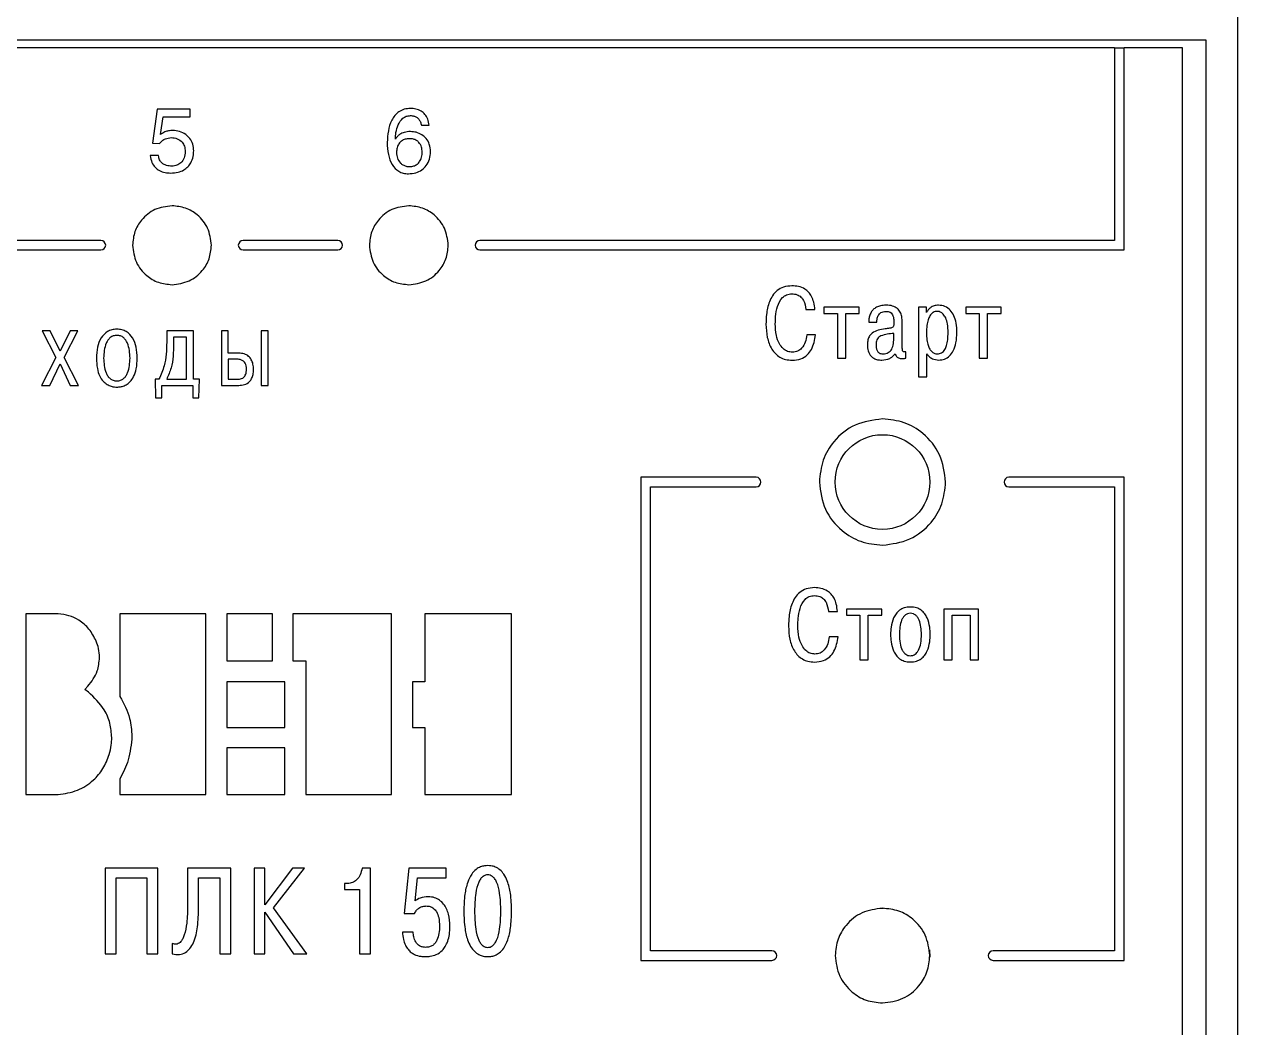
# Model space of a CAD drawing. Header units: millimetres. Extents: x 3520 to 8864, y 403 to 1747.
# Drawn here: x 5634.41 to 5672.84, y 1242.22 to 1274 of the extents above; entities that cross this region are included whole.
import ezdxf

# ---------------------------------------------------------------- set-up
doc = ezdxf.new("R2010")
doc.units = ezdxf.units.MM

msp = doc.modelspace()

# ---------------------------------------------------------------- linework, layer by layer
for p, q in [((5672.842, 1229.5), (5672.842, 1274.5)), ((5671.842, 1273.5), (5568.842, 1273.5)), ((5671.842, 1230.5), (5671.842, 1273.5)), ((5668.941, 1273.251), (5604.242, 1273.251)), ((5668.941, 1273.251), (5668.942, 1267.151)), ((5668.941, 1273.251), (5669.241, 1273.251)), ((5669.242, 1266.851), (5669.241, 1273.251)), ((5671.092, 1273.251), (5669.241, 1273.251)), ((5671.092, 1230.751), (5671.092, 1273.251)), ((5638.627, 1271.311), (5638.476, 1270.231)), ((5639.67, 1271.311), (5638.627, 1271.311)), ((5639.67, 1271.064), (5639.67, 1271.311)), ((5638.731, 1270.512), (5638.817, 1271.064)), ((5638.817, 1271.064), (5639.67, 1271.064)), ((5646.989, 1270.799), (5647.235, 1270.799)), ((5638.476, 1270.231), (5638.695, 1270.22)), ((5638.664, 1269.84), (5638.403, 1269.84)), ((5636.842, 1267.151), (5633.842, 1267.151)), ((5644.342, 1267.151), (5641.342, 1267.151)), ((5668.942, 1267.151), (5648.842, 1267.151)), ((5633.842, 1266.851), (5636.842, 1266.851)), ((5641.342, 1266.851), (5644.342, 1266.851)), ((5648.842, 1266.851), (5669.242, 1266.851)), ((5659.168, 1264.962), (5659.451, 1264.962)), ((5660.854, 1265.038), (5659.736, 1265.038)), ((5659.736, 1265.038), (5659.736, 1264.842)), ((5659.736, 1264.842), (5660.162, 1264.842)), ((5660.162, 1264.842), (5660.162, 1263.426)), ((5660.428, 1263.426), (5660.428, 1264.842)), ((5660.428, 1264.842), (5660.854, 1264.842)), ((5660.854, 1264.842), (5660.854, 1265.038)), ((5662.73, 1265.038), (5662.73, 1262.838)), ((5662.984, 1265.038), (5662.73, 1265.038)), ((5662.984, 1264.873), (5662.984, 1265.038)), ((5662.99, 1264.873), (5662.984, 1264.873)), ((5665.345, 1265.038), (5664.228, 1265.038)), ((5664.228, 1265.038), (5664.228, 1264.842)), ((5664.228, 1264.842), (5664.653, 1264.842)), ((5664.653, 1264.842), (5664.653, 1263.426)), ((5664.92, 1263.426), (5664.92, 1264.842)), ((5664.92, 1264.842), (5665.345, 1264.842)), ((5665.345, 1264.842), (5665.345, 1265.038)), ((5635.239, 1264.289), (5634.98, 1264.289)), ((5634.98, 1264.289), (5635.417, 1263.445)), ((5635.55, 1263.65), (5635.239, 1264.289)), ((5635.867, 1264.289), (5635.55, 1263.65)), ((5635.674, 1263.45), (5636.106, 1264.289)), ((5636.106, 1264.289), (5635.867, 1264.289)), ((5639.771, 1264.289), (5638.924, 1264.289)), ((5638.924, 1264.289), (5638.924, 1263.934)), ((5639.771, 1262.756), (5639.771, 1264.289)), ((5640.874, 1264.289), (5640.655, 1264.289)), ((5640.655, 1264.289), (5640.655, 1262.561)), ((5640.874, 1263.585), (5640.874, 1264.289)), ((5641.918, 1264.289), (5641.918, 1262.561)), ((5642.138, 1264.289), (5641.918, 1264.289)), ((5642.138, 1262.561), (5642.138, 1264.289)), ((5661.155, 1264.562), (5661.415, 1264.562)), ((5662.219, 1263.781), (5662.219, 1264.559)), ((5639.551, 1264.094), (5639.143, 1264.094)), ((5639.143, 1264.094), (5639.143, 1263.879)), ((5639.551, 1262.756), (5639.551, 1264.094)), ((5659.473, 1264.162), (5659.191, 1264.162)), ((5661.952, 1264.111), (5661.952, 1264.21)), ((5641.208, 1263.585), (5640.874, 1263.585)), ((5662.336, 1263.426), (5662.336, 1263.626)), ((5662.996, 1262.838), (5662.996, 1263.562)), ((5635.417, 1263.445), (5634.957, 1262.561)), ((5635.222, 1262.561), (5635.548, 1263.24)), ((5635.548, 1263.24), (5635.871, 1262.561)), ((5636.136, 1262.561), (5635.674, 1263.45)), ((5641.163, 1263.39), (5640.874, 1263.39)), ((5640.874, 1263.39), (5640.874, 1262.756)), ((5660.162, 1263.426), (5660.428, 1263.426)), ((5664.653, 1263.426), (5664.92, 1263.426)), ((5638.555, 1262.756), (5638.57, 1262.17)), ((5638.679, 1262.756), (5638.555, 1262.756)), ((5638.924, 1262.756), (5639.551, 1262.756)), ((5639.961, 1262.756), (5639.771, 1262.756)), ((5639.946, 1262.17), (5639.961, 1262.756)), ((5640.874, 1262.756), (5641.181, 1262.756)), ((5662.73, 1262.838), (5662.996, 1262.838)), ((5634.957, 1262.561), (5635.222, 1262.561)), ((5635.871, 1262.561), (5636.136, 1262.561)), ((5638.768, 1262.17), (5638.768, 1262.561)), ((5638.768, 1262.561), (5639.748, 1262.561)), ((5639.748, 1262.561), (5639.748, 1262.17)), ((5640.655, 1262.561), (5641.208, 1262.561)), ((5641.918, 1262.561), (5642.138, 1262.561)), ((5638.57, 1262.17), (5638.768, 1262.17)), ((5639.748, 1262.17), (5639.946, 1262.17)), ((5657.592, 1259.651), (5653.942, 1259.651)), ((5653.942, 1259.651), (5653.942, 1244.351)), ((5654.242, 1244.651), (5654.242, 1259.351)), ((5654.242, 1259.351), (5657.592, 1259.351)), ((5669.24, 1259.651), (5665.592, 1259.651)), ((5665.592, 1259.351), (5668.94, 1259.351)), ((5668.94, 1259.351), (5668.94, 1244.651)), ((5669.24, 1244.351), (5669.24, 1259.651)), ((5661.568, 1255.478), (5660.45, 1255.478)), ((5660.45, 1255.478), (5660.45, 1255.281)), ((5661.568, 1255.281), (5661.568, 1255.478)), ((5664.631, 1255.478), (5663.533, 1255.478)), ((5663.533, 1255.478), (5663.533, 1253.865)), ((5664.631, 1253.865), (5664.631, 1255.478)), ((5634.465, 1255.325), (5634.465, 1249.6)), ((5635.491, 1255.325), (5634.465, 1255.325)), ((5637.442, 1255.325), (5637.442, 1252.708)), ((5640.16, 1255.325), (5637.442, 1255.325)), ((5640.16, 1249.6), (5640.16, 1255.325)), ((5640.83, 1255.325), (5640.83, 1253.839)), ((5642.276, 1255.325), (5640.83, 1255.325)), ((5642.276, 1253.839), (5642.276, 1255.325)), ((5642.919, 1255.325), (5642.919, 1253.839)), ((5646.048, 1255.325), (5642.919, 1255.325)), ((5646.048, 1249.6), (5646.048, 1255.325)), ((5647.101, 1255.325), (5647.101, 1253.173)), ((5649.846, 1255.325), (5647.101, 1255.325)), ((5649.846, 1249.6), (5649.846, 1255.325)), ((5659.882, 1255.402), (5660.165, 1255.402)), ((5660.45, 1255.281), (5660.876, 1255.281)), ((5660.876, 1255.281), (5660.876, 1253.865)), ((5661.143, 1253.865), (5661.143, 1255.281)), ((5661.143, 1255.281), (5661.568, 1255.281)), ((5663.799, 1255.281), (5664.365, 1255.281)), ((5663.799, 1253.865), (5663.799, 1255.281)), ((5664.365, 1255.281), (5664.365, 1253.865)), ((5660.187, 1254.602), (5659.905, 1254.602)), ((5640.83, 1253.839), (5642.276, 1253.839)), ((5642.919, 1253.839), (5643.329, 1253.839)), ((5643.329, 1253.839), (5643.329, 1249.6)), ((5660.876, 1253.865), (5661.143, 1253.865)), ((5663.533, 1253.865), (5663.799, 1253.865)), ((5664.365, 1253.865), (5664.631, 1253.865)), ((5640.83, 1253.173), (5640.83, 1251.722)), ((5642.665, 1253.173), (5640.83, 1253.173)), ((5642.665, 1251.722), (5642.665, 1253.173)), ((5647.101, 1253.173), (5646.713, 1253.173)), ((5646.713, 1253.173), (5646.713, 1251.722)), ((5636.334, 1252.932), (5636.43, 1253.034)), ((5636.446, 1252.846), (5636.334, 1252.932)), ((5640.83, 1251.722), (5642.665, 1251.722)), ((5646.713, 1251.722), (5647.101, 1251.722)), ((5647.101, 1251.722), (5647.101, 1249.6)), ((5640.83, 1251.086), (5640.83, 1249.6)), ((5642.665, 1251.086), (5640.83, 1251.086)), ((5642.665, 1249.6), (5642.665, 1251.086)), ((5637.442, 1250.097), (5637.442, 1249.6)), ((5634.465, 1249.6), (5635.484, 1249.6)), ((5637.442, 1249.6), (5640.16, 1249.6)), ((5640.83, 1249.6), (5642.665, 1249.6)), ((5643.329, 1249.6), (5646.048, 1249.6)), ((5647.101, 1249.6), (5649.846, 1249.6)), ((5638.644, 1247.268), (5636.976, 1247.268)), ((5636.976, 1247.268), (5636.976, 1244.552)), ((5638.644, 1244.552), (5638.644, 1247.268)), ((5640.953, 1247.268), (5639.587, 1247.268)), ((5639.587, 1247.268), (5639.587, 1246.1)), ((5640.953, 1244.552), (5640.953, 1247.268)), ((5642.035, 1247.268), (5641.69, 1247.268)), ((5641.69, 1247.268), (5641.69, 1244.552)), ((5642.035, 1246.112), (5642.035, 1247.268)), ((5642.905, 1247.268), (5642.035, 1246.112)), ((5642.311, 1246.011), (5643.293, 1247.268)), ((5643.293, 1247.268), (5642.905, 1247.268)), ((5645.373, 1247.268), (5645.109, 1247.268)), ((5645.373, 1244.552), (5645.373, 1247.268)), ((5646.591, 1247.268), (5646.447, 1245.836)), ((5647.774, 1247.268), (5646.591, 1247.268)), ((5647.774, 1246.962), (5647.774, 1247.268)), ((5637.321, 1246.962), (5638.299, 1246.962)), ((5637.321, 1244.552), (5637.321, 1246.962)), ((5638.299, 1246.962), (5638.299, 1244.552)), ((5639.932, 1246.022), (5639.932, 1246.962)), ((5639.932, 1246.962), (5640.608, 1246.962)), ((5640.608, 1246.962), (5640.608, 1244.552)), ((5644.651, 1246.783), (5644.554, 1246.783)), ((5644.554, 1246.783), (5644.554, 1246.593)), ((5646.789, 1246.232), (5646.863, 1246.962)), ((5646.863, 1246.962), (5647.774, 1246.962)), ((5644.554, 1246.593), (5645.027, 1246.593)), ((5645.027, 1246.593), (5645.027, 1244.552)), ((5642.035, 1244.552), (5642.035, 1245.879)), ((5642.035, 1245.879), (5642.943, 1244.552)), ((5643.359, 1244.552), (5642.311, 1246.011)), ((5646.447, 1245.836), (5646.773, 1245.836)), ((5661.419, 1245.99), (5661.619, 1246)), ((5646.731, 1245.246), (5646.389, 1245.246)), ((5639.101, 1244.882), (5639.101, 1244.556)), ((5663.08, 1244.689), (5663.091, 1244.449)), ((5636.976, 1244.552), (5637.321, 1244.552)), ((5638.299, 1244.552), (5638.644, 1244.552)), ((5640.608, 1244.552), (5640.953, 1244.552)), ((5641.69, 1244.552), (5642.035, 1244.552)), ((5642.943, 1244.552), (5643.359, 1244.552)), ((5645.027, 1244.552), (5645.373, 1244.552)), ((5653.942, 1244.351), (5658.092, 1244.351)), ((5658.092, 1244.651), (5654.242, 1244.651)), ((5668.94, 1244.651), (5665.092, 1244.651)), ((5665.092, 1244.351), (5669.24, 1244.351))]:
    msp.add_line(p, q)
msp.add_circle((5661.592, 1259.5), 1.5)
for centre, start, end in [((5636.842, 1267.001), 270, 90), ((5641.342, 1267.001), 90, 270), ((5644.342, 1267.001), 270, 90), ((5648.842, 1267.001), 90, 270), ((5657.592, 1259.501), 270, 90), ((5665.592, 1259.501), 90, 270), ((5658.092, 1244.501), 270, 90), ((5665.092, 1244.501), 90, 270)]:
    msp.add_arc(centre, 0.15, start, end)
for points, knots in [([(5646.648, 1271.334), (5646.579, 1271.329), (5646.449, 1271.32), (5646.221, 1271.211), (5645.95, 1270.867), (5645.923, 1270.502), (5645.905, 1270.257)], [0, 0, 0, 0, 0.141535, 0.266851, 0.507416, 1, 1, 1, 1]), ([(5647.235, 1270.799), (5647.226, 1270.867), (5647.208, 1270.993), (5647.111, 1271.15), (5646.976, 1271.257), (5646.818, 1271.322), (5646.703, 1271.33), (5646.648, 1271.334)], [0, 0, 0, 0, 0.232464, 0.429296, 0.610202, 0.813102, 1, 1, 1, 1]), ([(5646.167, 1270.362), (5646.171, 1270.431), (5646.18, 1270.586), (5646.244, 1270.817), (5646.36, 1271.002), (5646.51, 1271.095), (5646.597, 1271.103), (5646.643, 1271.108)], [0, 0, 0, 0, 0.212294, 0.475051, 0.733627, 0.86103, 1, 1, 1, 1]), ([(5646.643, 1271.108), (5646.68, 1271.105), (5646.748, 1271.101), (5646.84, 1271.062), (5646.912, 1270.997), (5646.964, 1270.907), (5646.98, 1270.836), (5646.989, 1270.799)], [0, 0, 0, 0, 0.216672, 0.401492, 0.573232, 0.778861, 1, 1, 1, 1]), ([(5639.12, 1270.637), (5639.073, 1270.634), (5638.987, 1270.63), (5638.853, 1270.591), (5638.775, 1270.541), (5638.731, 1270.512)], [0, 0, 0, 0, 0.335976, 0.622262, 1, 1, 1, 1]), ([(5639.781, 1269.993), (5639.775, 1270.065), (5639.764, 1270.202), (5639.668, 1270.382), (5639.524, 1270.521), (5639.336, 1270.617), (5639.192, 1270.63), (5639.12, 1270.637)], [0, 0, 0, 0, 0.209454, 0.398405, 0.579326, 0.790105, 1, 1, 1, 1]), ([(5646.646, 1270.601), (5646.578, 1270.598), (5646.456, 1270.591), (5646.312, 1270.522), (5646.221, 1270.443), (5646.184, 1270.387), (5646.167, 1270.362)], [0, 0, 0, 0, 0.360114, 0.646268, 0.836599, 1, 1, 1, 1]), ([(5647.278, 1269.965), (5647.272, 1270.045), (5647.26, 1270.193), (5647.156, 1270.38), (5647.007, 1270.508), (5646.833, 1270.586), (5646.706, 1270.597), (5646.646, 1270.601)], [0, 0, 0, 0, 0.239514, 0.439566, 0.621177, 0.82143, 1, 1, 1, 1]), ([(5638.695, 1270.22), (5638.722, 1270.251), (5638.776, 1270.313), (5638.901, 1270.391), (5639.003, 1270.403), (5639.066, 1270.41)], [0, 0, 0, 0, 0.289504, 0.56587, 1, 1, 1, 1]), ([(5639.066, 1270.41), (5639.133, 1270.404), (5639.261, 1270.392), (5639.412, 1270.284), (5639.498, 1270.132), (5639.507, 1270.023), (5639.511, 1269.965)], [0, 0, 0, 0, 0.279375, 0.539914, 0.753909, 1, 1, 1, 1]), ([(5645.905, 1270.257), (5645.912, 1270.127), (5645.924, 1269.885), (5646.038, 1269.556), (5646.224, 1269.355), (5646.416, 1269.275), (5646.522, 1269.268), (5646.577, 1269.265)], [0, 0, 0, 0, 0.290289, 0.542225, 0.764366, 0.87691, 1, 1, 1, 1]), ([(5646.612, 1270.376), (5646.564, 1270.373), (5646.475, 1270.367), (5646.358, 1270.309), (5646.269, 1270.215), (5646.211, 1270.088), (5646.204, 1269.99), (5646.201, 1269.939)], [0, 0, 0, 0, 0.210134, 0.393256, 0.566692, 0.775754, 1, 1, 1, 1]), ([(5647.017, 1269.954), (5647.012, 1270.007), (5647.003, 1270.118), (5646.93, 1270.247), (5646.833, 1270.327), (5646.73, 1270.369), (5646.653, 1270.374), (5646.612, 1270.376)], [0, 0, 0, 0, 0.242525, 0.503798, 0.649688, 0.810775, 1, 1, 1, 1]), ([(5638.403, 1269.84), (5638.416, 1269.766), (5638.439, 1269.631), (5638.548, 1269.466), (5638.695, 1269.357), (5638.868, 1269.297), (5638.992, 1269.29), (5639.052, 1269.287)], [0, 0, 0, 0, 0.235871, 0.430538, 0.607174, 0.807925, 1, 1, 1, 1]), ([(5639.089, 1269.506), (5639.029, 1269.509), (5638.917, 1269.517), (5638.777, 1269.591), (5638.689, 1269.706), (5638.673, 1269.794), (5638.664, 1269.84)], [0, 0, 0, 0, 0.297032, 0.560578, 0.766568, 1, 1, 1, 1]), ([(5639.052, 1269.287), (5639.131, 1269.291), (5639.275, 1269.299), (5639.463, 1269.372), (5639.599, 1269.479), (5639.704, 1269.626), (5639.769, 1269.801), (5639.777, 1269.934), (5639.781, 1269.993)], [0, 0, 0, 0, 0.205996, 0.374221, 0.51981, 0.653069, 0.843967, 1, 1, 1, 1]), ([(5639.511, 1269.965), (5639.505, 1269.897), (5639.492, 1269.767), (5639.388, 1269.613), (5639.246, 1269.521), (5639.143, 1269.511), (5639.089, 1269.506)], [0, 0, 0, 0, 0.289479, 0.558602, 0.769955, 1, 1, 1, 1]), ([(5646.201, 1269.939), (5646.207, 1269.878), (5646.218, 1269.756), (5646.302, 1269.619), (5646.405, 1269.54), (5646.507, 1269.499), (5646.583, 1269.494), (5646.623, 1269.491)], [0, 0, 0, 0, 0.26459, 0.5289611, 0.6720155, 0.825747, 1, 1, 1, 1]), ([(5646.577, 1269.265), (5646.658, 1269.27), (5646.808, 1269.281), (5647.006, 1269.376), (5647.159, 1269.526), (5647.26, 1269.729), (5647.272, 1269.885), (5647.278, 1269.965)], [0, 0, 0, 0, 0.215764, 0.403788, 0.579469, 0.785606, 1, 1, 1, 1]), ([(5646.623, 1269.491), (5646.665, 1269.495), (5646.747, 1269.502), (5646.857, 1269.56), (5646.945, 1269.656), (5647.006, 1269.791), (5647.013, 1269.898), (5647.017, 1269.954)], [0, 0, 0, 0, 0.18656, 0.359935, 0.533611, 0.753042, 1, 1, 1, 1]), ([(5639.092, 1268.251), (5638.906, 1268.227), (5638.54, 1268.179), (5638.133, 1267.845), (5637.886, 1267.437), (5637.857, 1267.148), (5637.842, 1267.001)], [0, 0, 0, 0, 0.283453, 0.558002, 0.775291, 1, 1, 1, 1]), ([(5640.342, 1267.001), (5640.317, 1267.187), (5640.27, 1267.553), (5639.936, 1267.959), (5639.528, 1268.206), (5639.239, 1268.236), (5639.092, 1268.251)], [0, 0, 0, 0, 0.283454, 0.5580034, 0.775292, 1, 1, 1, 1]), ([(5646.592, 1268.251), (5646.406, 1268.227), (5646.04, 1268.179), (5645.633, 1267.845), (5645.386, 1267.437), (5645.357, 1267.148), (5645.342, 1267.001)], [0, 0, 0, 0, 0.2834527, 0.5580026, 0.7752904, 1, 1, 1, 1]), ([(5647.842, 1267.001), (5647.817, 1267.187), (5647.77, 1267.553), (5647.436, 1267.959), (5647.028, 1268.206), (5646.739, 1268.236), (5646.592, 1268.251)], [0, 0, 0, 0, 0.283453, 0.558002, 0.775291, 1, 1, 1, 1]), ([(5637.842, 1267.001), (5637.866, 1266.815), (5637.914, 1266.449), (5638.248, 1266.043), (5638.656, 1265.796), (5638.945, 1265.766), (5639.092, 1265.751)], [0, 0, 0, 0, 0.283452, 0.5580028, 0.7752903, 1, 1, 1, 1]), ([(5639.092, 1265.751), (5639.278, 1265.775), (5639.644, 1265.823), (5640.05, 1266.157), (5640.297, 1266.565), (5640.327, 1266.854), (5640.342, 1267.001)], [0, 0, 0, 0, 0.2834519, 0.5580015, 0.7752919, 1, 1, 1, 1]), ([(5645.342, 1267.001), (5645.366, 1266.815), (5645.414, 1266.449), (5645.748, 1266.043), (5646.156, 1265.796), (5646.445, 1265.766), (5646.592, 1265.751)], [0, 0, 0, 0, 0.2834519, 0.5580027, 0.7752912, 1, 1, 1, 1]), ([(5646.592, 1265.751), (5646.778, 1265.775), (5647.144, 1265.823), (5647.55, 1266.157), (5647.797, 1266.565), (5647.827, 1266.854), (5647.842, 1267.001)], [0, 0, 0, 0, 0.283452, 0.558002, 0.775292, 1, 1, 1, 1]), ([(5658.724, 1265.715), (5658.634, 1265.708), (5658.467, 1265.695), (5658.254, 1265.576), (5658.105, 1265.408), (5657.978, 1265.153), (5657.911, 1264.842), (5657.904, 1264.601), (5657.901, 1264.499)], [0, 0, 0, 0, 0.1616899, 0.3001295, 0.4313825, 0.5624998, 0.8143049, 1, 1, 1, 1]), ([(5658.197, 1264.511), (5658.199, 1264.588), (5658.203, 1264.774), (5658.253, 1265.063), (5658.371, 1265.314), (5658.554, 1265.447), (5658.665, 1265.458), (5658.724, 1265.464)], [0, 0, 0, 0, 0.191093, 0.459443, 0.726751, 0.856353, 1, 1, 1, 1]), ([(5659.451, 1264.962), (5659.442, 1265.041), (5659.427, 1265.185), (5659.356, 1265.374), (5659.258, 1265.515), (5659.119, 1265.63), (5658.936, 1265.703), (5658.793, 1265.711), (5658.724, 1265.715)], [0, 0, 0, 0, 0.201891, 0.367671, 0.508999, 0.636261, 0.823171, 1, 1, 1, 1]), ([(5658.724, 1265.464), (5658.781, 1265.459), (5658.885, 1265.451), (5659.014, 1265.367), (5659.129, 1265.209), (5659.152, 1265.063), (5659.168, 1264.962)], [0, 0, 0, 0, 0.2264, 0.416233, 0.596299, 1, 1, 1, 1]), ([(5661.704, 1265.102), (5661.646, 1265.099), (5661.54, 1265.094), (5661.401, 1265.043), (5661.299, 1264.969), (5661.225, 1264.872), (5661.179, 1264.762), (5661.158, 1264.654), (5661.156, 1264.589), (5661.155, 1264.562)], [0, 0, 0, 0, 0.2003151, 0.3625595, 0.5009981, 0.6258587, 0.7775203, 0.9074014, 1, 1, 1, 1]), ([(5662.219, 1264.559), (5662.216, 1264.62), (5662.212, 1264.732), (5662.161, 1264.886), (5662.063, 1265.011), (5661.903, 1265.092), (5661.775, 1265.098), (5661.704, 1265.102)], [0, 0, 0, 0, 0.212579, 0.392471, 0.555194, 0.755528, 1, 1, 1, 1]), ([(5663.368, 1265.102), (5663.319, 1265.098), (5663.226, 1265.091), (5663.114, 1265.032), (5663.035, 1264.958), (5663.005, 1264.901), (5662.99, 1264.873)], [0, 0, 0, 0, 0.312565, 0.591509, 0.798275, 1, 1, 1, 1]), ([(5663.949, 1264.232), (5663.945, 1264.333), (5663.937, 1264.517), (5663.865, 1264.761), (5663.748, 1264.949), (5663.576, 1265.08), (5663.437, 1265.095), (5663.368, 1265.102)], [0, 0, 0, 0, 0.259562, 0.47041, 0.64512, 0.824685, 1, 1, 1, 1]), ([(5661.415, 1264.562), (5661.416, 1264.595), (5661.417, 1264.668), (5661.444, 1264.76), (5661.491, 1264.828), (5661.544, 1264.871), (5661.618, 1264.901), (5661.674, 1264.904), (5661.704, 1264.905)], [0, 0, 0, 0, 0.193536, 0.42416, 0.545575, 0.674676, 0.821497, 1, 1, 1, 1]), ([(5661.704, 1264.905), (5661.727, 1264.904), (5661.771, 1264.903), (5661.838, 1264.881), (5661.892, 1264.833), (5661.927, 1264.763), (5661.949, 1264.673), (5661.951, 1264.604), (5661.952, 1264.565)], [0, 0, 0, 0, 0.1377308, 0.2768284, 0.4276178, 0.5723204, 0.7578807, 1, 1, 1, 1]), ([(5663.32, 1264.905), (5663.3, 1264.904), (5663.258, 1264.901), (5663.197, 1264.876), (5663.139, 1264.831), (5663.079, 1264.753), (5663.026, 1264.628), (5662.989, 1264.445), (5662.986, 1264.305), (5662.984, 1264.226)], [0, 0, 0, 0, 0.072342, 0.148902, 0.233869, 0.333115, 0.498753, 0.716466, 1, 1, 1, 1]), ([(5663.669, 1264.232), (5663.666, 1264.324), (5663.661, 1264.482), (5663.608, 1264.682), (5663.533, 1264.807), (5663.455, 1264.871), (5663.386, 1264.9), (5663.341, 1264.904), (5663.32, 1264.905)], [0, 0, 0, 0, 0.329342, 0.565658, 0.735749, 0.839524, 0.926447, 1, 1, 1, 1]), ([(5637.346, 1264.341), (5637.292, 1264.338), (5637.189, 1264.331), (5637.004, 1264.255), (5636.826, 1264.068), (5636.716, 1263.764), (5636.705, 1263.542), (5636.699, 1263.425)], [0, 0, 0, 0, 0.128099, 0.244369, 0.470319, 0.720202, 1, 1, 1, 1]), ([(5637.993, 1263.425), (5637.987, 1263.542), (5637.975, 1263.764), (5637.865, 1264.068), (5637.688, 1264.255), (5637.502, 1264.331), (5637.4, 1264.338), (5637.346, 1264.341)], [0, 0, 0, 0, 0.279798, 0.52968, 0.755632, 0.871901, 1, 1, 1, 1]), ([(5657.901, 1264.499), (5657.909, 1264.358), (5657.923, 1264.087), (5658.058, 1263.709), (5658.283, 1263.47), (5658.524, 1263.371), (5658.659, 1263.363), (5658.73, 1263.358)], [0, 0, 0, 0, 0.266705, 0.514468, 0.744526, 0.865175, 1, 1, 1, 1]), ([(5658.74, 1263.61), (5658.687, 1263.615), (5658.579, 1263.627), (5658.432, 1263.727), (5658.303, 1263.9), (5658.212, 1264.172), (5658.202, 1264.389), (5658.197, 1264.511)], [0, 0, 0, 0, 0.133846, 0.276364, 0.441658, 0.684741, 1, 1, 1, 1]), ([(5661.673, 1264.35), (5661.601, 1264.339), (5661.457, 1264.319), (5661.282, 1264.243), (5661.176, 1264.126), (5661.122, 1263.999), (5661.117, 1263.901), (5661.114, 1263.848)], [0, 0, 0, 0, 0.25917, 0.517329, 0.655662, 0.810432, 1, 1, 1, 1]), ([(5661.952, 1264.565), (5661.952, 1264.543), (5661.952, 1264.505), (5661.948, 1264.454), (5661.932, 1264.415), (5661.887, 1264.383), (5661.797, 1264.367), (5661.721, 1264.356), (5661.673, 1264.35)], [0, 0, 0, 0, 0.158399, 0.273725, 0.36136, 0.448869, 0.654263, 1, 1, 1, 1]), ([(5637.346, 1264.146), (5637.307, 1264.143), (5637.232, 1264.136), (5637.134, 1264.08), (5637.06, 1263.998), (5636.949, 1263.79), (5636.937, 1263.588), (5636.928, 1263.425)], [0, 0, 0, 0, 0.126226, 0.241321, 0.357187, 0.479594, 1, 1, 1, 1]), ([(5637.763, 1263.425), (5637.754, 1263.588), (5637.743, 1263.79), (5637.631, 1263.998), (5637.558, 1264.08), (5637.46, 1264.136), (5637.385, 1264.143), (5637.346, 1264.146)], [0, 0, 0, 0, 0.5204194, 0.6428224, 0.7586832, 0.8737727, 1, 1, 1, 1]), ([(5638.924, 1263.934), (5638.917, 1263.678), (5638.907, 1263.268), (5638.741, 1262.895), (5638.679, 1262.756)], [0, 0, 0, 0, 0.6244, 1, 1, 1, 1]), ([(5658.73, 1263.358), (5658.825, 1263.366), (5658.998, 1263.38), (5659.213, 1263.515), (5659.404, 1263.768), (5659.445, 1264.002), (5659.473, 1264.162)], [0, 0, 0, 0, 0.231504, 0.424645, 0.605608, 1, 1, 1, 1]), ([(5659.191, 1264.162), (5659.18, 1264.083), (5659.159, 1263.932), (5659.053, 1263.75), (5658.906, 1263.63), (5658.796, 1263.617), (5658.74, 1263.61)], [0, 0, 0, 0, 0.301756, 0.581276, 0.787593, 1, 1, 1, 1]), ([(5661.952, 1264.21), (5661.813, 1264.195), (5661.649, 1264.177), (5661.476, 1264.099), (5661.423, 1264.039), (5661.394, 1263.949), (5661.391, 1263.881), (5661.39, 1263.842)], [0, 0, 0, 0, 0.543106, 0.639078, 0.73354, 0.847017, 1, 1, 1, 1]), ([(5661.606, 1263.559), (5661.638, 1263.561), (5661.697, 1263.564), (5661.777, 1263.594), (5661.84, 1263.644), (5661.905, 1263.738), (5661.947, 1263.899), (5661.95, 1264.036), (5661.952, 1264.111)], [0, 0, 0, 0, 0.127641, 0.237977, 0.341354, 0.447677, 0.693571, 1, 1, 1, 1]), ([(5662.984, 1264.226), (5662.986, 1264.15), (5662.99, 1264.017), (5663.027, 1263.843), (5663.082, 1263.718), (5663.148, 1263.634), (5663.217, 1263.586), (5663.28, 1263.563), (5663.317, 1263.56), (5663.333, 1263.559)], [0, 0, 0, 0, 0.273243, 0.481853, 0.6405, 0.762888, 0.863867, 0.943166, 1, 1, 1, 1]), ([(5663.333, 1263.559), (5663.378, 1263.565), (5663.448, 1263.574), (5663.525, 1263.636), (5663.583, 1263.715), (5663.632, 1263.84), (5663.664, 1264.019), (5663.668, 1264.155), (5663.669, 1264.232)], [0, 0, 0, 0, 0.160927, 0.247481, 0.346664, 0.510626, 0.724379, 1, 1, 1, 1]), ([(5663.371, 1263.362), (5663.436, 1263.368), (5663.562, 1263.38), (5663.727, 1263.492), (5663.853, 1263.673), (5663.935, 1263.927), (5663.944, 1264.125), (5663.949, 1264.232)], [0, 0, 0, 0, 0.165113, 0.322905, 0.492736, 0.724748, 1, 1, 1, 1]), ([(5639.143, 1263.879), (5639.138, 1263.619), (5639.13, 1263.229), (5638.975, 1262.874), (5638.924, 1262.756)], [0, 0, 0, 0, 0.666402, 1, 1, 1, 1]), ([(5641.675, 1263.067), (5641.672, 1263.124), (5641.666, 1263.23), (5641.613, 1263.374), (5641.52, 1263.491), (5641.38, 1263.573), (5641.267, 1263.581), (5641.208, 1263.585)], [0, 0, 0, 0, 0.21591, 0.403512, 0.574743, 0.775801, 1, 1, 1, 1]), ([(5661.114, 1263.848), (5661.118, 1263.781), (5661.126, 1263.651), (5661.208, 1263.497), (5661.321, 1263.412), (5661.438, 1263.368), (5661.526, 1263.364), (5661.574, 1263.362)], [0, 0, 0, 0, 0.261128, 0.5142311, 0.6537487, 0.8111191, 1, 1, 1, 1]), ([(5661.39, 1263.842), (5661.391, 1263.813), (5661.392, 1263.751), (5661.412, 1263.675), (5661.447, 1263.62), (5661.487, 1263.585), (5661.542, 1263.563), (5661.583, 1263.56), (5661.606, 1263.559)], [0, 0, 0, 0, 0.214473, 0.451005, 0.570293, 0.694018, 0.832477, 1, 1, 1, 1]), ([(5661.574, 1263.362), (5661.661, 1263.371), (5661.783, 1263.385), (5661.919, 1263.476), (5661.968, 1263.533), (5661.993, 1263.562)], [0, 0, 0, 0, 0.532679, 0.755929, 1, 1, 1, 1]), ([(5661.993, 1263.562), (5662.001, 1263.54), (5662.014, 1263.501), (5662.054, 1263.455), (5662.118, 1263.418), (5662.174, 1263.414), (5662.212, 1263.412)], [0, 0, 0, 0, 0.236443, 0.431872, 0.609508, 1, 1, 1, 1]), ([(5662.295, 1263.622), (5662.282, 1263.623), (5662.263, 1263.623), (5662.242, 1263.634), (5662.231, 1263.65), (5662.224, 1263.674), (5662.219, 1263.719), (5662.219, 1263.755), (5662.219, 1263.781)], [0, 0, 0, 0, 0.189761, 0.265012, 0.345479, 0.462596, 0.624983, 1, 1, 1, 1]), ([(5662.336, 1263.626), (5662.329, 1263.624), (5662.315, 1263.622), (5662.301, 1263.622), (5662.295, 1263.622)], [0, 0, 0, 0, 0.564208, 1, 1, 1, 1]), ([(5662.996, 1263.562), (5663.019, 1263.531), (5663.066, 1263.466), (5663.193, 1263.384), (5663.303, 1263.37), (5663.371, 1263.362)], [0, 0, 0, 0, 0.26187, 0.53849, 1, 1, 1, 1]), ([(5636.699, 1263.425), (5636.703, 1263.315), (5636.711, 1263.121), (5636.788, 1262.87), (5636.899, 1262.697), (5637.028, 1262.589), (5637.155, 1262.533), (5637.261, 1262.511), (5637.322, 1262.509), (5637.346, 1262.508)], [0, 0, 0, 0, 0.2614431, 0.460451, 0.6161208, 0.7436437, 0.8553517, 0.9436676, 1, 1, 1, 1]), ([(5636.928, 1263.425), (5636.937, 1263.265), (5636.947, 1263.067), (5637.054, 1262.859), (5637.127, 1262.774), (5637.228, 1262.714), (5637.305, 1262.707), (5637.346, 1262.704)], [0, 0, 0, 0, 0.507763, 0.632375, 0.75094, 0.8692, 1, 1, 1, 1]), ([(5637.346, 1262.508), (5637.368, 1262.509), (5637.425, 1262.511), (5637.525, 1262.53), (5637.647, 1262.58), (5637.778, 1262.68), (5637.896, 1262.852), (5637.98, 1263.109), (5637.988, 1263.31), (5637.993, 1263.425)], [0, 0, 0, 0, 0.052999, 0.135599, 0.239943, 0.364294, 0.523179, 0.727834, 1, 1, 1, 1]), ([(5637.346, 1262.704), (5637.386, 1262.707), (5637.464, 1262.714), (5637.564, 1262.774), (5637.638, 1262.859), (5637.744, 1263.067), (5637.755, 1263.265), (5637.763, 1263.425)], [0, 0, 0, 0, 0.130778, 0.249023, 0.367583, 0.492201, 1, 1, 1, 1]), ([(5641.452, 1263.074), (5641.451, 1263.109), (5641.447, 1263.174), (5641.415, 1263.261), (5641.359, 1263.333), (5641.271, 1263.383), (5641.201, 1263.388), (5641.163, 1263.39)], [0, 0, 0, 0, 0.2136573, 0.3991105, 0.5687073, 0.7702908, 1, 1, 1, 1]), ([(5662.212, 1263.412), (5662.237, 1263.413), (5662.279, 1263.415), (5662.32, 1263.422), (5662.336, 1263.426)], [0, 0, 0, 0, 0.599363, 1, 1, 1, 1]), ([(5641.181, 1262.756), (5641.197, 1262.756), (5641.236, 1262.758), (5641.3, 1262.774), (5641.358, 1262.81), (5641.401, 1262.859), (5641.43, 1262.916), (5641.449, 1262.989), (5641.451, 1263.044), (5641.452, 1263.074)], [0, 0, 0, 0, 0.1039959, 0.2454988, 0.4119478, 0.5246157, 0.6545075, 0.8098717, 1, 1, 1, 1]), ([(5641.208, 1262.561), (5641.268, 1262.565), (5641.391, 1262.573), (5641.537, 1262.66), (5641.622, 1262.78), (5641.667, 1262.912), (5641.672, 1263.012), (5641.675, 1263.067)], [0, 0, 0, 0, 0.228277, 0.473381, 0.618387, 0.788972, 1, 1, 1, 1]), ([(5661.592, 1261.501), (5661.294, 1261.462), (5660.708, 1261.386), (5660.058, 1260.851), (5659.663, 1260.199), (5659.616, 1259.736), (5659.592, 1259.501)], [0, 0, 0, 0, 0.283453, 0.558002, 0.775291, 1, 1, 1, 1]), ([(5663.592, 1259.501), (5663.553, 1259.798), (5663.476, 1260.384), (5662.942, 1261.034), (5662.29, 1261.429), (5661.827, 1261.477), (5661.592, 1261.501)], [0, 0, 0, 0, 0.283455, 0.558012, 0.775302, 1, 1, 1, 1]), ([(5659.592, 1259.501), (5659.631, 1259.203), (5659.707, 1258.617), (5660.242, 1257.967), (5660.894, 1257.572), (5661.356, 1257.525), (5661.592, 1257.501)], [0, 0, 0, 0, 0.283452, 0.558003, 0.775291, 1, 1, 1, 1]), ([(5661.592, 1257.501), (5661.889, 1257.54), (5662.475, 1257.616), (5663.125, 1258.151), (5663.52, 1258.803), (5663.568, 1259.266), (5663.592, 1259.501)], [0, 0, 0, 0, 0.2834406, 0.5579954, 0.775288, 1, 1, 1, 1]), ([(5659.438, 1256.155), (5659.348, 1256.148), (5659.181, 1256.135), (5658.968, 1256.015), (5658.82, 1255.848), (5658.692, 1255.592), (5658.625, 1255.282), (5658.618, 1255.041), (5658.616, 1254.939)], [0, 0, 0, 0, 0.16169, 0.300128, 0.431382, 0.562499, 0.814307, 1, 1, 1, 1]), ([(5658.911, 1254.951), (5658.913, 1255.028), (5658.917, 1255.213), (5658.967, 1255.502), (5659.085, 1255.754), (5659.268, 1255.887), (5659.379, 1255.898), (5659.438, 1255.904)], [0, 0, 0, 0, 0.19109, 0.459443, 0.726751, 0.856353, 1, 1, 1, 1]), ([(5660.165, 1255.402), (5660.157, 1255.481), (5660.141, 1255.625), (5660.07, 1255.813), (5659.972, 1255.955), (5659.833, 1256.069), (5659.65, 1256.143), (5659.507, 1256.151), (5659.438, 1256.155)], [0, 0, 0, 0, 0.201891, 0.367673, 0.508998, 0.63626, 0.823171, 1, 1, 1, 1]), ([(5659.438, 1255.904), (5659.495, 1255.899), (5659.599, 1255.891), (5659.728, 1255.807), (5659.843, 1255.649), (5659.866, 1255.503), (5659.882, 1255.402)], [0, 0, 0, 0, 0.226402, 0.416234, 0.5963, 1, 1, 1, 1]), ([(5662.476, 1255.542), (5662.41, 1255.537), (5662.289, 1255.529), (5662.131, 1255.448), (5662.018, 1255.333), (5661.917, 1255.155), (5661.858, 1254.93), (5661.85, 1254.753), (5661.847, 1254.675)], [0, 0, 0, 0, 0.161773, 0.300335, 0.43013, 0.558419, 0.805937, 1, 1, 1, 1]), ([(5663.104, 1254.675), (5663.101, 1254.753), (5663.094, 1254.93), (5663.035, 1255.155), (5662.934, 1255.333), (5662.82, 1255.448), (5662.663, 1255.529), (5662.541, 1255.537), (5662.476, 1255.542)], [0, 0, 0, 0, 0.194051, 0.441556, 0.569842, 0.699638, 0.83821, 1, 1, 1, 1]), ([(5636.693, 1254.458), (5636.624, 1254.592), (5636.489, 1254.855), (5636.172, 1255.121), (5635.832, 1255.283), (5635.605, 1255.311), (5635.491, 1255.325)], [0, 0, 0, 0, 0.286325, 0.562922, 0.779469, 1, 1, 1, 1]), ([(5662.476, 1255.345), (5662.444, 1255.342), (5662.382, 1255.336), (5662.302, 1255.286), (5662.241, 1255.214), (5662.142, 1255.019), (5662.134, 1254.83), (5662.127, 1254.675)], [0, 0, 0, 0, 0.113902, 0.220546, 0.331377, 0.45176, 1, 1, 1, 1]), ([(5662.825, 1254.675), (5662.818, 1254.83), (5662.809, 1255.019), (5662.711, 1255.214), (5662.65, 1255.286), (5662.569, 1255.336), (5662.508, 1255.342), (5662.476, 1255.345)], [0, 0, 0, 0, 0.548194, 0.668573, 0.779409, 0.886069, 1, 1, 1, 1]), ([(5658.616, 1254.939), (5658.623, 1254.798), (5658.637, 1254.526), (5658.772, 1254.149), (5658.997, 1253.91), (5659.238, 1253.811), (5659.373, 1253.803), (5659.444, 1253.798)], [0, 0, 0, 0, 0.266704, 0.514467, 0.744527, 0.865176, 1, 1, 1, 1]), ([(5659.454, 1254.05), (5659.402, 1254.055), (5659.294, 1254.067), (5659.146, 1254.166), (5659.018, 1254.34), (5658.926, 1254.611), (5658.916, 1254.829), (5658.911, 1254.951)], [0, 0, 0, 0, 0.133847, 0.276365, 0.441656, 0.684738, 1, 1, 1, 1]), ([(5661.847, 1254.675), (5661.85, 1254.597), (5661.858, 1254.419), (5661.917, 1254.193), (5662.018, 1254.013), (5662.131, 1253.897), (5662.289, 1253.815), (5662.41, 1253.806), (5662.476, 1253.801)], [0, 0, 0, 0, 0.193041, 0.441511, 0.570406, 0.700512, 0.838883, 1, 1, 1, 1]), ([(5662.127, 1254.675), (5662.13, 1254.581), (5662.136, 1254.411), (5662.192, 1254.216), (5662.263, 1254.103), (5662.324, 1254.043), (5662.396, 1254.005), (5662.449, 1254.001), (5662.476, 1253.999)], [0, 0, 0, 0, 0.337877, 0.604205, 0.714016, 0.812314, 0.905007, 1, 1, 1, 1]), ([(5662.476, 1253.801), (5662.541, 1253.806), (5662.663, 1253.815), (5662.821, 1253.897), (5662.934, 1254.013), (5663.035, 1254.193), (5663.094, 1254.419), (5663.101, 1254.597), (5663.104, 1254.675)], [0, 0, 0, 0, 0.161135, 0.299515, 0.429623, 0.558514, 0.806971, 1, 1, 1, 1]), ([(5662.476, 1253.999), (5662.502, 1254.001), (5662.555, 1254.005), (5662.628, 1254.043), (5662.689, 1254.103), (5662.759, 1254.216), (5662.815, 1254.411), (5662.822, 1254.581), (5662.825, 1254.675)], [0, 0, 0, 0, 0.095024, 0.187735, 0.286038, 0.395846, 0.662154, 1, 1, 1, 1]), ([(5636.796, 1253.94), (5636.79, 1254.038), (5636.78, 1254.216), (5636.72, 1254.383), (5636.693, 1254.458)], [0, 0, 0, 0, 0.551184, 1, 1, 1, 1]), ([(5659.444, 1253.798), (5659.539, 1253.806), (5659.713, 1253.82), (5659.927, 1253.955), (5660.118, 1254.208), (5660.159, 1254.442), (5660.187, 1254.602)], [0, 0, 0, 0, 0.231504, 0.424646, 0.605607, 1, 1, 1, 1]), ([(5659.905, 1254.602), (5659.894, 1254.523), (5659.874, 1254.372), (5659.768, 1254.19), (5659.62, 1254.07), (5659.51, 1254.057), (5659.454, 1254.05)], [0, 0, 0, 0, 0.301757, 0.581273, 0.787594, 1, 1, 1, 1]), ([(5636.43, 1253.034), (5636.547, 1253.187), (5636.753, 1253.458), (5636.783, 1253.795), (5636.796, 1253.94)], [0, 0, 0, 0, 0.567565, 1, 1, 1, 1]), ([(5637.184, 1251.405), (5637.172, 1251.558), (5637.148, 1251.865), (5636.928, 1252.392), (5636.631, 1252.672), (5636.446, 1252.846)], [0, 0, 0, 0, 0.27546, 0.550442, 1, 1, 1, 1]), ([(5637.442, 1252.708), (5637.564, 1252.482), (5637.779, 1252.086), (5637.811, 1251.638), (5637.825, 1251.446)], [0, 0, 0, 0, 0.571221, 1, 1, 1, 1]), ([(5637.104, 1250.87), (5637.13, 1250.969), (5637.175, 1251.145), (5637.182, 1251.326), (5637.184, 1251.405)], [0, 0, 0, 0, 0.566148, 1, 1, 1, 1]), ([(5637.825, 1251.446), (5637.801, 1251.193), (5637.756, 1250.719), (5637.542, 1250.294), (5637.442, 1250.097)], [0, 0, 0, 0, 0.5349983, 1, 1, 1, 1]), ([(5635.484, 1249.6), (5635.693, 1249.633), (5636.101, 1249.697), (5636.587, 1250.016), (5636.93, 1250.416), (5637.045, 1250.717), (5637.104, 1250.87)], [0, 0, 0, 0, 0.287328, 0.561299, 0.776782, 1, 1, 1, 1]), ([(5645.109, 1247.268), (5645.096, 1247.197), (5645.07, 1247.059), (5644.955, 1246.9), (5644.809, 1246.801), (5644.704, 1246.789), (5644.651, 1246.783)], [0, 0, 0, 0, 0.294718, 0.572042, 0.782915, 1, 1, 1, 1]), ([(5649.09, 1247.35), (5649.057, 1247.349), (5648.98, 1247.347), (5648.852, 1247.314), (5648.705, 1247.23), (5648.557, 1247.065), (5648.433, 1246.795), (5648.346, 1246.397), (5648.338, 1246.088), (5648.333, 1245.91)], [0, 0, 0, 0, 0.05437, 0.127137, 0.217026, 0.330325, 0.488309, 0.705054, 1, 1, 1, 1]), ([(5649.09, 1247.059), (5649.064, 1247.056), (5649.011, 1247.052), (5648.934, 1247.01), (5648.862, 1246.936), (5648.766, 1246.763), (5648.687, 1246.413), (5648.679, 1246.101), (5648.674, 1245.91)], [0, 0, 0, 0, 0.057277, 0.120083, 0.195073, 0.289851, 0.566196, 1, 1, 1, 1]), ([(5649.846, 1245.91), (5649.841, 1246.099), (5649.832, 1246.423), (5649.739, 1246.818), (5649.616, 1247.067), (5649.486, 1247.219), (5649.342, 1247.309), (5649.206, 1247.346), (5649.124, 1247.349), (5649.09, 1247.35)], [0, 0, 0, 0, 0.312159, 0.536458, 0.666706, 0.768536, 0.865109, 0.942554, 1, 1, 1, 1]), ([(5649.505, 1245.91), (5649.5, 1246.101), (5649.493, 1246.413), (5649.414, 1246.763), (5649.317, 1246.936), (5649.245, 1247.01), (5649.168, 1247.052), (5649.115, 1247.056), (5649.09, 1247.059)], [0, 0, 0, 0, 0.433804, 0.710149, 0.804927, 0.879917, 0.942724, 1, 1, 1, 1]), ([(5647.212, 1246.364), (5647.123, 1246.359), (5646.97, 1246.349), (5646.842, 1246.267), (5646.789, 1246.232)], [0, 0, 0, 0, 0.580121, 1, 1, 1, 1]), ([(5647.895, 1245.436), (5647.886, 1245.565), (5647.871, 1245.811), (5647.74, 1246.097), (5647.57, 1246.264), (5647.403, 1246.349), (5647.278, 1246.359), (5647.212, 1246.364)], [0, 0, 0, 0, 0.298097, 0.57297, 0.709218, 0.847601, 1, 1, 1, 1]), ([(5639.587, 1246.1), (5639.583, 1245.909), (5639.577, 1245.592), (5639.514, 1245.233), (5639.439, 1245.043), (5639.383, 1244.953), (5639.321, 1244.895), (5639.252, 1244.862), (5639.175, 1244.856), (5639.125, 1244.873), (5639.101, 1244.882)], [0, 0, 0, 0, 0.385273, 0.639057, 0.727335, 0.795963, 0.85014, 0.895253, 0.948899, 1, 1, 1, 1]), ([(5639.101, 1244.556), (5639.178, 1244.544), (5639.32, 1244.522), (5639.523, 1244.588), (5639.675, 1244.727), (5639.826, 1244.998), (5639.919, 1245.443), (5639.928, 1245.819), (5639.932, 1246.022)], [0, 0, 0, 0, 0.117526, 0.216994, 0.315426, 0.4246, 0.687826, 1, 1, 1, 1]), ([(5646.773, 1245.836), (5646.793, 1245.874), (5646.832, 1245.95), (5646.931, 1246.023), (5647.038, 1246.066), (5647.109, 1246.07), (5647.146, 1246.073)], [0, 0, 0, 0, 0.270309, 0.543118, 0.766101, 1, 1, 1, 1]), ([(5647.146, 1246.073), (5647.186, 1246.07), (5647.268, 1246.063), (5647.382, 1246), (5647.484, 1245.879), (5647.554, 1245.683), (5647.561, 1245.524), (5647.565, 1245.433)], [0, 0, 0, 0, 0.140329, 0.283778, 0.444652, 0.682013, 1, 1, 1, 1]), ([(5648.333, 1245.91), (5648.338, 1245.721), (5648.348, 1245.397), (5648.44, 1245.002), (5648.563, 1244.753), (5648.693, 1244.6), (5648.837, 1244.51), (5648.973, 1244.473), (5649.055, 1244.471), (5649.09, 1244.47)], [0, 0, 0, 0, 0.3122044, 0.5365291, 0.6667812, 0.7686031, 0.8651533, 0.9425737, 1, 1, 1, 1]), ([(5648.674, 1245.91), (5648.679, 1245.719), (5648.687, 1245.407), (5648.766, 1245.057), (5648.862, 1244.884), (5648.934, 1244.81), (5649.011, 1244.768), (5649.064, 1244.763), (5649.09, 1244.761)], [0, 0, 0, 0, 0.433816, 0.710162, 0.804938, 0.879925, 0.942727, 1, 1, 1, 1]), ([(5649.09, 1244.47), (5649.122, 1244.471), (5649.199, 1244.473), (5649.328, 1244.505), (5649.474, 1244.589), (5649.622, 1244.755), (5649.747, 1245.025), (5649.833, 1245.423), (5649.841, 1245.732), (5649.846, 1245.91)], [0, 0, 0, 0, 0.054351, 0.127094, 0.216962, 0.330252, 0.488241, 0.705013, 1, 1, 1, 1]), ([(5649.09, 1244.761), (5649.115, 1244.763), (5649.168, 1244.768), (5649.245, 1244.81), (5649.317, 1244.884), (5649.414, 1245.057), (5649.493, 1245.407), (5649.5, 1245.719), (5649.505, 1245.91)], [0, 0, 0, 0, 0.057272, 0.120075, 0.195062, 0.289838, 0.566184, 1, 1, 1, 1]), ([(5661.592, 1246.001), (5661.369, 1245.972), (5660.929, 1245.914), (5660.442, 1245.513), (5660.145, 1245.024), (5660.11, 1244.677), (5660.092, 1244.501)], [0, 0, 0, 0, 0.283452, 0.558002, 0.775291, 1, 1, 1, 1]), ([(5663.092, 1244.501), (5663.063, 1244.724), (5663.005, 1245.163), (5662.604, 1245.651), (5662.115, 1245.947), (5661.768, 1245.983), (5661.592, 1246.001)], [0, 0, 0, 0, 0.283457, 0.558015, 0.775306, 1, 1, 1, 1]), ([(5646.389, 1245.246), (5646.397, 1245.169), (5646.411, 1245.028), (5646.473, 1244.842), (5646.557, 1244.702), (5646.658, 1244.602), (5646.793, 1244.52), (5646.95, 1244.474), (5647.069, 1244.471), (5647.119, 1244.47)], [0, 0, 0, 0, 0.194004, 0.352236, 0.484502, 0.599303, 0.702477, 0.87704, 1, 1, 1, 1]), ([(5647.119, 1244.761), (5647.084, 1244.764), (5647.018, 1244.768), (5646.903, 1244.818), (5646.802, 1244.93), (5646.742, 1245.087), (5646.734, 1245.195), (5646.731, 1245.246)], [0, 0, 0, 0, 0.15077, 0.284139, 0.53243, 0.777959, 1, 1, 1, 1]), ([(5647.119, 1244.47), (5647.169, 1244.472), (5647.285, 1244.476), (5647.472, 1244.531), (5647.637, 1244.641), (5647.755, 1244.792), (5647.834, 1244.963), (5647.886, 1245.183), (5647.892, 1245.346), (5647.895, 1245.436)], [0, 0, 0, 0, 0.1080424, 0.2471598, 0.4097645, 0.521359, 0.6515509, 0.8082548, 1, 1, 1, 1]), ([(5647.565, 1245.433), (5647.557, 1245.278), (5647.547, 1245.086), (5647.429, 1244.894), (5647.349, 1244.82), (5647.242, 1244.769), (5647.162, 1244.764), (5647.119, 1244.761)], [0, 0, 0, 0, 0.499222, 0.618008, 0.735035, 0.85831, 1, 1, 1, 1]), ([(5660.092, 1244.501), (5660.121, 1244.278), (5660.178, 1243.838), (5660.579, 1243.351), (5661.068, 1243.054), (5661.415, 1243.019), (5661.592, 1243.001)], [0, 0, 0, 0, 0.283452, 0.558002, 0.775291, 1, 1, 1, 1]), ([(5661.592, 1243.001), (5661.815, 1243.03), (5662.254, 1243.087), (5662.742, 1243.488), (5663.038, 1243.977), (5663.074, 1244.324), (5663.092, 1244.501)], [0, 0, 0, 0, 0.283436, 0.557993, 0.775289, 1, 1, 1, 1])]:
    msp.add_open_spline(points, degree=3, knots=knots)

doc.saveas('drawing.dxf')
